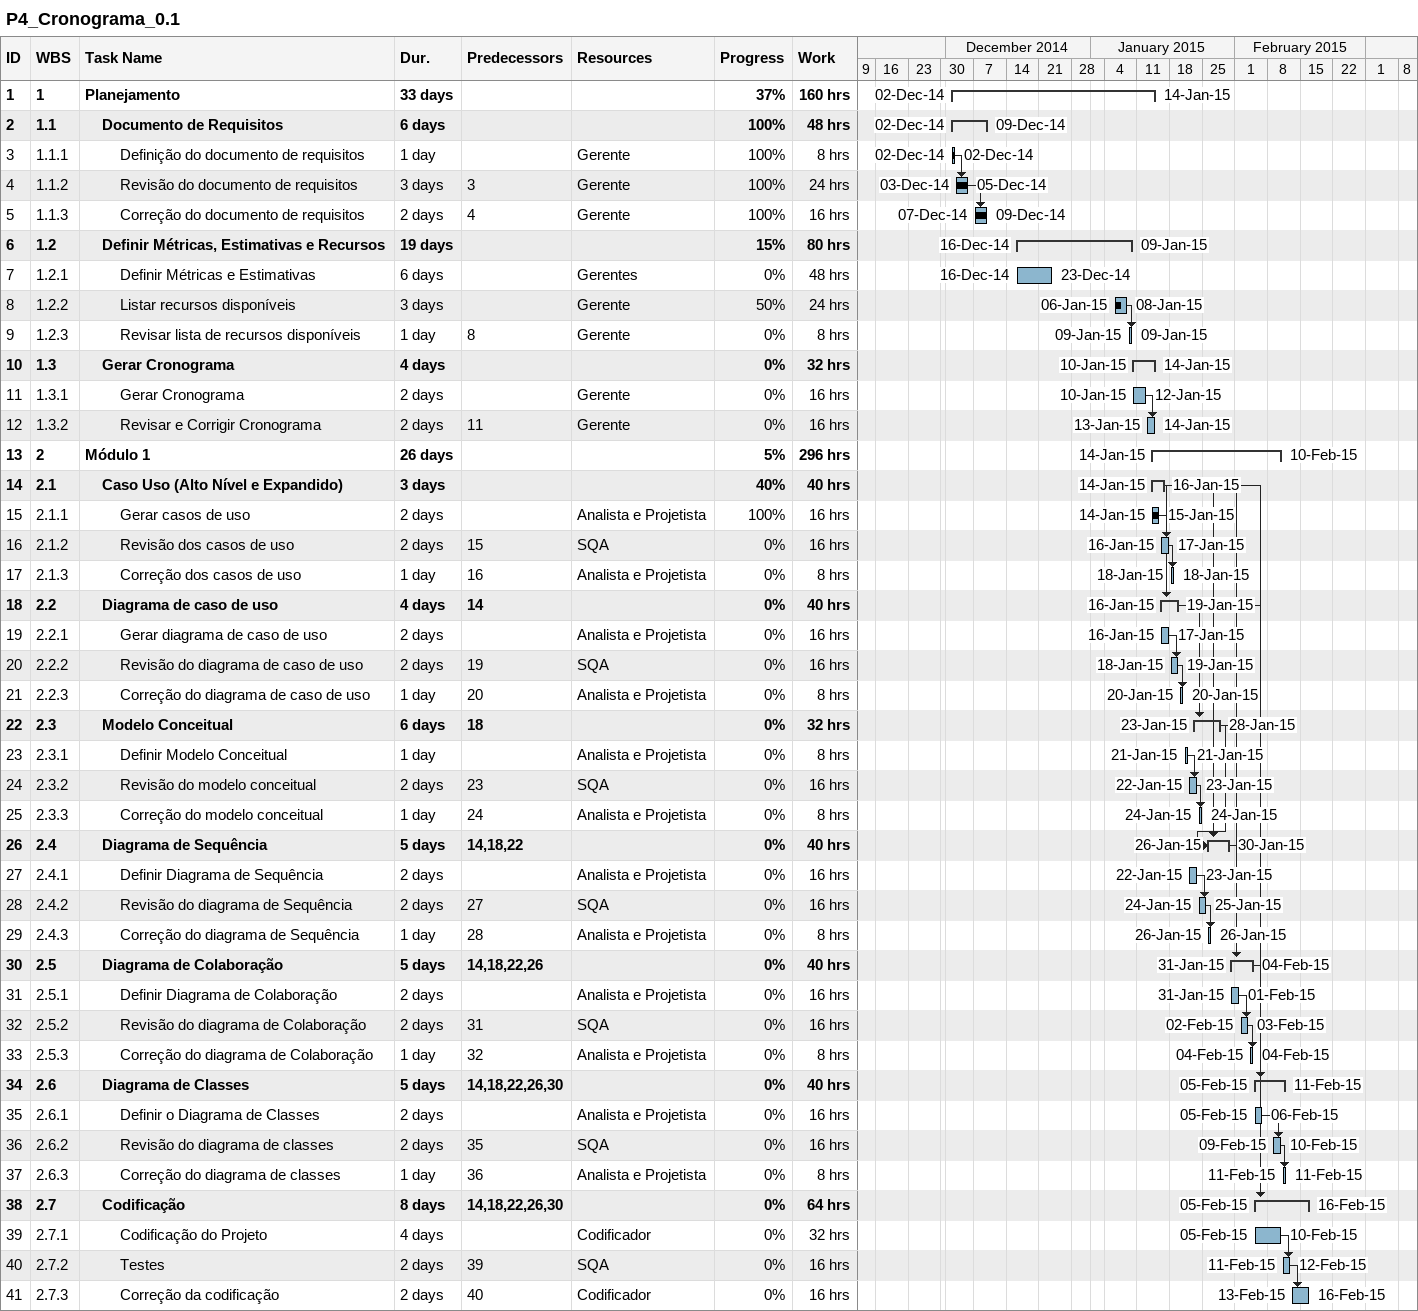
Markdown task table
P4_Cronograma_0.1

| ID | WBS | Task | Duration | Start | Finish | Predecessors | Resources | % complete | Work (h) |
|---|---|---|---|---|---|---|---|---|---|
| 1 | 1 | **Planejamento** | 33d | 2014-12-02 | 2015-01-14 |  |  | 37 | 160 |
| 2 | 1.1 | **Documento de Requisitos** | 6d | 2014-12-02 | 2014-12-09 |  |  | 100 | 48 |
| 3 | 1.1.1 | Definição do documento de requisitos | 1d | 2014-12-02 | 2014-12-02 |  | Gerente | 100 | 8 |
| 4 | 1.1.2 | Revisão do documento de requisitos | 3d | 2014-12-03 | 2014-12-05 | 3 | Gerente | 100 | 24 |
| 5 | 1.1.3 | Correção do documento de requisitos | 2d | 2014-12-07 | 2014-12-09 | 4 | Gerente | 100 | 16 |
| 6 | 1.2 | **Definir Métricas, Estimativas e Recursos** | 19d | 2014-12-16 | 2015-01-09 |  |  | 15 | 80 |
| 7 | 1.2.1 | Definir Métricas e Estimativas | 6d | 2014-12-16 | 2014-12-23 |  | Gerentes | 0 | 48 |
| 8 | 1.2.2 | Listar recursos disponíveis | 3d | 2015-01-06 | 2015-01-08 |  | Gerente | 50 | 24 |
| 9 | 1.2.3 | Revisar lista de recursos disponíveis | 1d | 2015-01-09 | 2015-01-09 | 8 | Gerente | 0 | 8 |
| 10 | 1.3 | **Gerar Cronograma** | 4d | 2015-01-10 | 2015-01-14 |  |  | 0 | 32 |
| 11 | 1.3.1 | Gerar Cronograma | 2d | 2015-01-10 | 2015-01-12 |  | Gerente | 0 | 16 |
| 12 | 1.3.2 | Revisar e Corrigir Cronograma | 2d | 2015-01-13 | 2015-01-14 | 11 | Gerente | 0 | 16 |
| 13 | 2 | **Módulo 1** | 26d | 2015-01-14 | 2015-02-10 |  |  | 5 | 296 |
| 14 | 2.1 | **Caso Uso (Alto Nível e Expandido)** | 3d | 2015-01-14 | 2015-01-16 |  |  | 40 | 40 |
| 15 | 2.1.1 | Gerar casos de uso | 2d | 2015-01-14 | 2015-01-15 |  | Analista e Projetista | 100 | 16 |
| 16 | 2.1.2 | Revisão dos casos de uso | 2d | 2015-01-16 | 2015-01-17 | 15 | SQA | 0 | 16 |
| 17 | 2.1.3 | Correção dos casos de uso | 1d | 2015-01-18 | 2015-01-18 | 16 | Analista e Projetista | 0 | 8 |
| 18 | 2.2 | **Diagrama de caso de uso** | 4d | 2015-01-16 | 2015-01-19 | 14 |  | 0 | 40 |
| 19 | 2.2.1 | Gerar diagrama de caso de uso | 2d | 2015-01-16 | 2015-01-17 |  | Analista e Projetista | 0 | 16 |
| 20 | 2.2.2 | Revisão do diagrama de caso de uso | 2d | 2015-01-18 | 2015-01-19 | 19 | SQA | 0 | 16 |
| 21 | 2.2.3 | Correção do diagrama de caso de uso | 1d | 2015-01-20 | 2015-01-20 | 20 | Analista e Projetista | 0 | 8 |
| 22 | 2.3 | **Modelo Conceitual** | 6d | 2015-01-23 | 2015-01-28 | 18 |  | 0 | 32 |
| 23 | 2.3.1 | Definir Modelo Conceitual | 1d | 2015-01-21 | 2015-01-21 |  | Analista e Projetista | 0 | 8 |
| 24 | 2.3.2 | Revisão do modelo conceitual | 2d | 2015-01-22 | 2015-01-23 | 23 | SQA | 0 | 16 |
| 25 | 2.3.3 | Correção do modelo conceitual | 1d | 2015-01-24 | 2015-01-24 | 24 | Analista e Projetista | 0 | 8 |
| 26 | 2.4 | **Diagrama de Sequência** | 5d | 2015-01-26 | 2015-01-30 | 14, 18, 22 |  | 0 | 40 |
| 27 | 2.4.1 | Definir Diagrama de Sequência | 2d | 2015-01-22 | 2015-01-23 |  | Analista e Projetista | 0 | 16 |
| 28 | 2.4.2 | Revisão do diagrama de Sequência | 2d | 2015-01-24 | 2015-01-25 | 27 | SQA | 0 | 16 |
| 29 | 2.4.3 | Correção do diagrama de Sequência | 1d | 2015-01-26 | 2015-01-26 | 28 | Analista e Projetista | 0 | 8 |
| 30 | 2.5 | **Diagrama de Colaboração** | 5d | 2015-01-31 | 2015-02-04 | 14, 18, 22, 26 |  | 0 | 40 |
| 31 | 2.5.1 | Definir Diagrama de Colaboração | 2d | 2015-01-31 | 2015-02-01 |  | Analista e Projetista | 0 | 16 |
| 32 | 2.5.2 | Revisão do diagrama de Colaboração | 2d | 2015-02-02 | 2015-02-03 | 31 | SQA | 0 | 16 |
| 33 | 2.5.3 | Correção do diagrama de Colaboração | 1d | 2015-02-04 | 2015-02-04 | 32 | Analista e Projetista | 0 | 8 |
| 34 | 2.6 | **Diagrama de Classes** | 5d | 2015-02-05 | 2015-02-11 | 14, 18, 22, 26, 30 |  | 0 | 40 |
| 35 | 2.6.1 | Definir o Diagrama de Classes | 2d | 2015-02-05 | 2015-02-06 |  | Analista e Projetista | 0 | 16 |
| 36 | 2.6.2 | Revisão do diagrama de classes | 2d | 2015-02-09 | 2015-02-10 | 35 | SQA | 0 | 16 |
| 37 | 2.6.3 | Correção do diagrama de classes | 1d | 2015-02-11 | 2015-02-11 | 36 | Analista e Projetista | 0 | 8 |
| 38 | 2.7 | **Codificação** | 8d | 2015-02-05 | 2015-02-16 | 14, 18, 22, 26, 30 |  | 0 | 64 |
| 39 | 2.7.1 | Codificação do Projeto | 4d | 2015-02-05 | 2015-02-10 |  | Codificador | 0 | 32 |
| 40 | 2.7.2 | Testes | 2d | 2015-02-11 | 2015-02-12 | 39 | SQA | 0 | 16 |
| 41 | 2.7.3 | Correção da codificação | 2d | 2015-02-13 | 2015-02-16 | 40 | Codificador | 0 | 16 |
